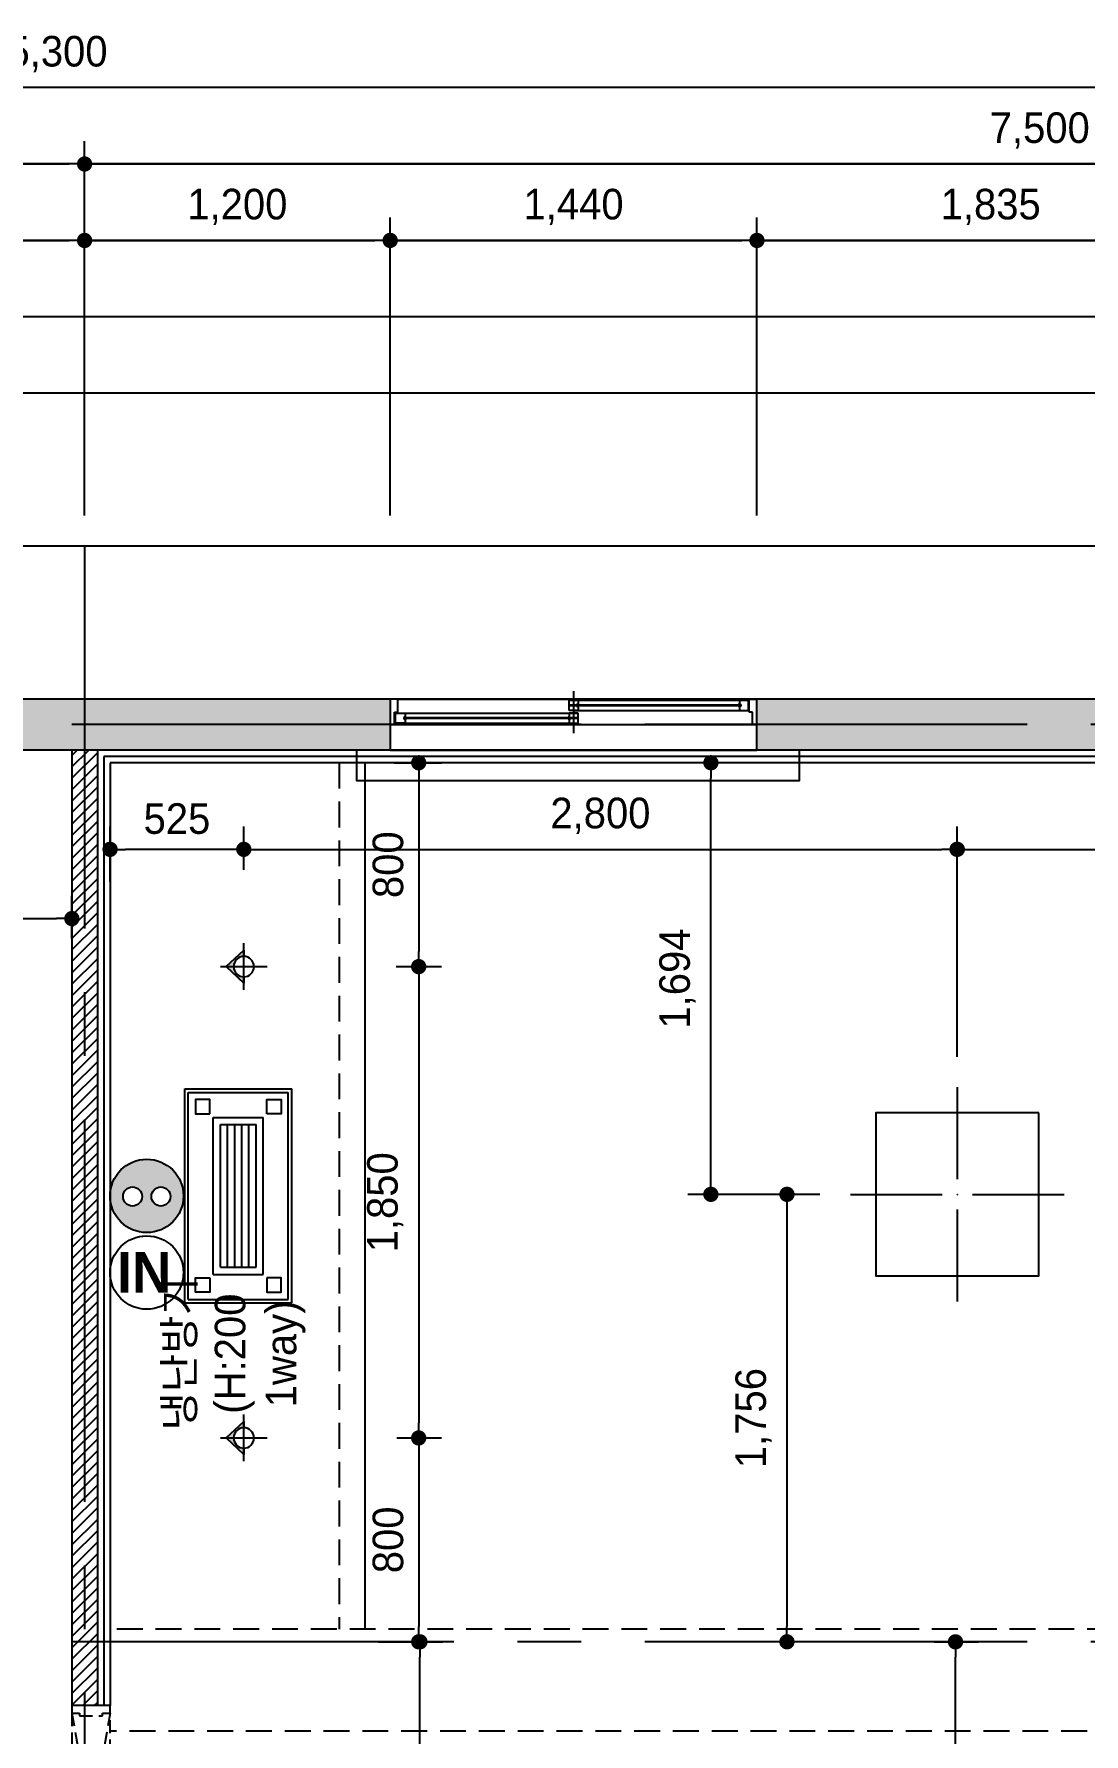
# Model space of a CAD drawing. Header units: millimetres. Extents: x -224448 to 1592092, y -164641 to 319001.
# Drawn here: x 28727 to 32849, y 159739 to 166411 of the extents above; entities that cross this region are included whole.
import ezdxf

# ---------------------------------------------------------------- set-up
doc = ezdxf.new("R2010")
doc.units = ezdxf.units.MM
for name, pattern in [('CENTER2', [1.125, 0.75, -0.125, 0.125, -0.125]), ('HIDDEN', [9.525, 6.35, -3.175]), ('HIDDENX2', [19.05, 12.7, -6.35])]:
    doc.linetypes.add(name, pattern=pattern)
doc.layers.get('Defpoints').update_dxf_attribs({"color": 35})
for name, color, linetype in [('ARREA', 1, 'Continuous'), ('DIM', 3, 'Continuous'), ('I-LIGHT', 1, 'Continuous'), ('I_CON', 2, 'Continuous'), ('I_FUR', 6, 'Continuous'), ('I_HAT', 8, 'Continuous'), ('I_TXT', 7, 'Continuous'), ('I_WALL', 3, 'Continuous'), ('I_WIN', 5, 'Continuous')]:
    doc.layers.add(name, color=color, linetype=linetype)
doc.styles.add('HY울릉도', font='')
doc.styles.add('IABU-글꼴스타일', font='')
doc.styles.add('맑은고딕', font='malgun.ttf')
doc.styles.get('HY울릉도').set_extended_font_data('HY울릉도L')
doc.styles.get('IABU-글꼴스타일').set_extended_font_data('HY울릉도L')
doc.linetypes.add('BATTING', pattern='A,0.00254,-2.54,[134,ltypeshp.shx,S=2.54,R=0,X=-2.54,Y=0],-5.08,[134,ltypeshp.shx,S=2.54,R=180,X=2.54,Y=0],-2.54', length=10.16254)
doc.dimstyles.new('IABC-100 (SUB)', dxfattribs={"dimscale": 60, "dimtxt": 2, "dimasz": 1, "dimexe": 1.5, "dimexo": 2, "dimgap": 1, "dimtad": 1, "dimdec": 0, "dimdsep": 46, "dimlunit": 6, "dimtxsty": 'IABU-글꼴스타일', "dimblk": '1234_Dot', "dimcen": 1, "dimclrd": 4, "dimclre": 4, "dimclrt": 7, "dimadec": 0, "dimazin": 0, "dimtfac": 1, "dimtdec": 0, "dimtix": 1, "dimtmove": 2, "dimatfit": 3, "dimldrblk": '1234_Dot', "dimfxl": 2, "dimtolj": 1, "dimtzin": 0, "dimarcsym": 0})
pattern_1 = [(45, (0, 33926.584), (-22.45064, 22.45064), [])]

# ---------------------------------------------------------------- blocks, each defined once
blk = doc.blocks.new('J851')
at = {"layer": 'I_FUR', "color": 8, "linetype": 'HIDDEN', "ltscale": 8}
for p, q in [((59305.1, 51306.4), (59305.1, 51456.4)), ((59305.1, 51456.4), (59335.1, 51456.4)), ((60175.1, 51456.4), (59335.1, 51456.4)), ((59335.1, 51456.4), (59335.1, 51426.4)), ((60175.1, 51306.4), (59335.1, 51456.4)), ((60175.1, 51456.4), (59335.1, 51306.4)), ((60205.1, 51456.4), (60175.1, 51456.4)), ((60175.1, 51456.4), (60175.1, 51426.4)), ((60205.1, 51306.4), (60205.1, 51456.4)), ((59335.1, 51426.4), (59345.1, 51426.4)), ((59345.1, 51426.4), (59345.1, 51336.4)), ((60175.1, 51426.4), (60165.1, 51426.4)), ((60165.1, 51426.4), (60165.1, 51336.4)), ((59345.1, 51336.4), (59335.1, 51336.4)), ((59335.1, 51336.4), (59335.1, 51306.4)), ((60165.1, 51336.4), (60175.1, 51336.4)), ((60175.1, 51336.4), (60175.1, 51306.4)), ((59335.1, 51306.4), (59305.1, 51306.4)), ((59305.1, 51306.4), (59305.1, 51306.4)), ((59335.1, 51306.4), (60175.1, 51306.4)), ((60175.1, 51306.4), (60205.1, 51306.4)), ((60205.1, 51306.4), (60205.1, 51306.4))]:
    blk.add_line(p, q, dxfattribs=at)
blk = doc.blocks.new('1234_Dot')
at = {"color": 0, "linetype": 'ByBlock', "lineweight": -2}
blk.add_line((-0.5, 0), (-1, 0), dxfattribs=at)
at = {"color": 0, "linetype": 'ByBlock', "const_width": 0.5}
blk.add_lwpolyline([(-0.25, 0, 1), (0.25, 0, 1)], format="xyb", close=True, dxfattribs=at)
blk = doc.blocks.new('*D362')
at = {"layer": 'Defpoints', "color": 0, "ltscale": 50, "transparency": 16777216}
for p in [(28925.5, 165900.5), (23925.5, 164400.5), (28925.5, 164400.5)]:
    blk.add_point(p, dxfattribs=at)
at = {"layer": 'DIM', "color": 4, "lineweight": -2, "ltscale": 50, "transparency": 16777216}
for p, q in [((23925.5, 164520.5), (23925.5, 165990.5)), ((28925.5, 164520.5), (28925.5, 165990.5)), ((23985.5, 165900.5), (28865.5, 165900.5))]:
    blk.add_line(p, q, dxfattribs=at)
at = {"layer": 'DIM', "color": 4, "lineweight": -2, "ltscale": 50, "transparency": 16777216, "xscale": 60, "yscale": 60, "zscale": 60, "rotation": 180}
blk.add_blockref('1234_Dot', (23925.5, 165900.5), dxfattribs=at)
at = {"layer": 'DIM', "color": 4, "lineweight": -2, "ltscale": 50, "transparency": 16777216, "xscale": 60, "yscale": 60, "zscale": 60}
blk.add_blockref('1234_Dot', (28925.5, 165900.5), dxfattribs=at)
at = {"layer": 'DIM', "color": 7, "ltscale": 50, "transparency": 16777216, "insert": (26425.5, 166031.9), "char_height": 120, "attachment_point": 5, "style": 'IABU-글꼴스타일'}
blk.add_mtext('\\A1;5,000', dxfattribs=at)
blk = doc.blocks.new('*D358')
at = {"layer": 'Defpoints', "color": 0, "ltscale": 50, "transparency": 16777216}
for p in [(21125.5, 166200.5), (21125.5, 164400.5), (36425.5, 164400.5)]:
    blk.add_point(p, dxfattribs=at)
at = {"layer": 'DIM', "color": 4, "lineweight": -2, "ltscale": 50, "transparency": 16777216}
for p, q in [((21125.5, 164520.5), (21125.5, 166290.5)), ((36425.5, 164520.5), (36425.5, 166290.5)), ((36365.5, 166200.5), (21185.5, 166200.5))]:
    blk.add_line(p, q, dxfattribs=at)
at = {"layer": 'DIM', "color": 4, "lineweight": -2, "ltscale": 50, "transparency": 16777216, "xscale": 60, "yscale": 60, "zscale": 60, "rotation": 180}
blk.add_blockref('1234_Dot', (21125.5, 166200.5), dxfattribs=at)
at = {"layer": 'DIM', "color": 4, "lineweight": -2, "ltscale": 50, "transparency": 16777216, "xscale": 60, "yscale": 60, "zscale": 60}
blk.add_blockref('1234_Dot', (36425.5, 166200.5), dxfattribs=at)
at = {"layer": 'DIM', "color": 7, "ltscale": 50, "transparency": 16777216, "insert": (28775.5, 166331.9), "char_height": 120, "attachment_point": 5, "style": 'IABU-글꼴스타일'}
blk.add_mtext('\\A1;15,300', dxfattribs=at)
blk = doc.blocks.new('*D364')
at = {"layer": 'Defpoints', "color": 0, "ltscale": 50, "transparency": 16777216}
for p in [(36425.5, 165900.5), (28925.5, 164400.5), (36425.5, 164400.5)]:
    blk.add_point(p, dxfattribs=at)
at = {"layer": 'DIM', "color": 4, "lineweight": -2, "ltscale": 50, "transparency": 16777216}
for p, q in [((28925.5, 164520.5), (28925.5, 165990.5)), ((36425.5, 164520.5), (36425.5, 165990.5)), ((28985.5, 165900.5), (36365.5, 165900.5))]:
    blk.add_line(p, q, dxfattribs=at)
at = {"layer": 'DIM', "color": 4, "lineweight": -2, "ltscale": 50, "transparency": 16777216, "xscale": 60, "yscale": 60, "zscale": 60, "rotation": 180}
blk.add_blockref('1234_Dot', (28925.5, 165900.5), dxfattribs=at)
at = {"layer": 'DIM', "color": 4, "lineweight": -2, "ltscale": 50, "transparency": 16777216, "xscale": 60, "yscale": 60, "zscale": 60}
blk.add_blockref('1234_Dot', (36425.5, 165900.5), dxfattribs=at)
at = {"layer": 'DIM', "color": 7, "ltscale": 50, "transparency": 16777216, "insert": (32675.5, 166031.9), "char_height": 120, "attachment_point": 5, "style": 'IABU-글꼴스타일'}
blk.add_mtext('\\A1;7,500', dxfattribs=at)
blk = doc.blocks.new('J20')
at = {"layer": 'I-LIGHT', "color": 144}
for p, q in [((33370, 27039.1), (33370, 26619.1)), ((33370, 27039.1), (34210, 27039.1)), ((33384, 27025.1), (33384, 26633.1)), ((33384, 27025.1), (34196, 27025.1)), ((34196, 27025.1), (34196, 26633.1)), ((34210, 27039.1), (34210, 26619.1)), ((33482, 26927.1), (33482, 26731.1)), ((33482, 26927.1), (34098, 26927.1)), ((33510, 26899.1), (33510, 26759.1)), ((33510, 26899.1), (34070, 26899.1)), ((33510, 26899.1), (34070, 26899.1)), ((34070, 26899.1), (34070, 26759.1)), ((34098, 26927.1), (34098, 26731.1)), ((33510, 26871.1), (34070, 26871.1)), ((33510, 26843.1), (34070, 26843.1)), ((33510, 26815.1), (34070, 26815.1)), ((33510, 26787.1), (34070, 26787.1)), ((33510, 26759.1), (34070, 26759.1)), ((33510, 26759.1), (34070, 26759.1)), ((33510, 26759.1), (34070, 26759.1)), ((33510, 26759.1), (34070, 26759.1)), ((33482, 26731.1), (34098, 26731.1)), ((33510, 26731.1), (34070, 26731.1)), ((33384, 26633.1), (34196, 26633.1)), ((33370, 26619.1), (34210, 26619.1))]:
    blk.add_line(p, q, dxfattribs=at)
for points in [[(33468, 26941.1), (33412, 26941.1), (33412, 26997.1), (33468, 26997.1)], [(34112, 26941.1), (34168, 26941.1), (34168, 26997.1), (34112, 26997.1)], [(33468, 26717.1), (33412, 26717.1), (33412, 26661.1), (33468, 26661.1)], [(34112, 26717.1), (34168, 26717.1), (34168, 26661.1), (34112, 26661.1)]]:
    blk.add_lwpolyline(points, close=True, dxfattribs=at)
blk = doc.blocks.new('SP01')
at = {"layer": 'I-LIGHT'}
blk.add_hatch(color=1, dxfattribs=at).paths.add_polyline_path([(2182615.6, -1632809.5), (2182550.9, -1632878.3), (2182575.6, -1632878.3, -1), (2182655.6, -1632878.3), (2182680.2, -1632878.3)])
at = {"layer": 'I-LIGHT', "color": 1}
for p, q in [((2182615.6, -1632809.5), (2182550.9, -1632878.3)), ((2182615.6, -1632786.8), (2182615.6, -1632969.8)), ((2182615.6, -1632809.5), (2182680.2, -1632878.3)), ((2182707.1, -1632878.3), (2182524.1, -1632878.3)), ((2182550.9, -1632878.3), (2182575.6, -1632878.3)), ((2182655.6, -1632878.3), (2182680.2, -1632878.3))]:
    blk.add_line(p, q, dxfattribs=at)
at = {"layer": 'I-LIGHT', "color": 4}
blk.add_circle((2182615.6, -1632878.3), 40, dxfattribs=at)
blk = doc.blocks.new('콘센트')
at = {"ltscale": 50}
h = blk.add_hatch(color=150, dxfattribs=at)
h.dxf.hatch_style = 1
edge = h.paths.add_edge_path()
edge.add_arc((-34286.2, -6087.5), 100, 0, 360)
edge = h.paths.add_edge_path(flags=16)
edge.add_arc((-34247.6, -6089), 26, 0, 360)
edge = h.paths.add_edge_path(flags=16)
edge.add_arc((-34324.9, -6089), 26, 0, 360)
at = {"color": 150, "ltscale": 50}
for centre, radius in [((-34286.2, -6087.5), 100), ((-34324.9, -6089), 26), ((-34247.6, -6089), 26)]:
    blk.add_circle(centre, radius, dxfattribs=at)
blk = doc.blocks.new('J5')
at = {"color": 150, "ltscale": 50}
blk.add_circle((302452, 41413.6), 72, dxfattribs=at)
at = {"color": 150, "ltscale": 50, "insert": (302500.4, 41414.1), "char_height": 80, "attachment_point": 6, "style": '맑은고딕'}
blk.add_mtext('{\\fPretendard Variable SemiBold|b0|i0|c129|p2;IN}', dxfattribs=at)
blk = doc.blocks.new('j51')
at = {"layer": 'I-LIGHT'}
for p, q in [((93551.1, 140906.4), (93551.1, 140546.4)), ((93131.1, 140486.4), (93491.1, 140486.4)), ((93551.1, 140486.4), (93550.1, 140486.4)), ((93551.1, 140487.4), (93551.1, 140485.4)), ((93551.1, 140486.4), (93552.1, 140486.4)), ((93611.1, 140486.4), (93971.1, 140486.4)), ((93551.1, 140426.4), (93551.1, 140066.4))]:
    blk.add_line(p, q, dxfattribs=at)
at = {"layer": 'I-LIGHT', "linetype": 'Continuous'}
blk.add_lwpolyline([(93871.1, 140806.4), (93231.1, 140806.4), (93231.1, 140166.4), (93871.1, 140166.4)], close=True, dxfattribs=at)
blk = doc.blocks.new('*D546')
at = {"layer": 'Defpoints', "color": 0, "ltscale": 50, "transparency": 16777216}
for p in [(28875.5, 162938.8), (27450.5, 162740.5), (28875.5, 162740.5)]:
    blk.add_point(p, dxfattribs=at)
at = {"layer": 'DIM', "color": 4, "lineweight": -2, "ltscale": 50, "transparency": 16777216}
for p, q in [((27450.5, 162860.5), (27450.5, 163028.8)), ((28875.5, 162860.5), (28875.5, 163028.8)), ((27510.5, 162938.8), (28815.5, 162938.8))]:
    blk.add_line(p, q, dxfattribs=at)
at = {"layer": 'DIM', "color": 4, "lineweight": -2, "ltscale": 50, "transparency": 16777216, "xscale": 60, "yscale": 60, "zscale": 60, "rotation": 180}
blk.add_blockref('1234_Dot', (27450.5, 162938.8), dxfattribs=at)
at = {"layer": 'DIM', "color": 4, "lineweight": -2, "ltscale": 50, "transparency": 16777216, "xscale": 60, "yscale": 60, "zscale": 60}
blk.add_blockref('1234_Dot', (28875.5, 162938.8), dxfattribs=at)
at = {"layer": 'DIM', "color": 7, "ltscale": 50, "transparency": 16777216, "insert": (28163, 163070.2), "char_height": 120, "attachment_point": 5, "style": 'IABU-글꼴스타일'}
blk.add_mtext('\\A1;1,425', dxfattribs=at)
blk = doc.blocks.new('*D552')
at = {"layer": 'Defpoints', "color": 0, "ltscale": 50, "transparency": 16777216}
for p in [(30028.4, 162750.4), (30030.7, 160900.6), (30237.1, 160900.6)]:
    blk.add_point(p, dxfattribs=at)
at = {"layer": 'DIM', "color": 4, "lineweight": -2, "ltscale": 50, "transparency": 16777216}
for p, q in [((30148.4, 162750.4), (30327.1, 162750.4)), ((30237.1, 162690.4), (30237.1, 160960.6)), ((30150.7, 160900.6), (30327.1, 160900.6))]:
    blk.add_line(p, q, dxfattribs=at)
at = {"layer": 'DIM', "color": 4, "lineweight": -2, "ltscale": 50, "transparency": 16777216, "xscale": 60, "yscale": 60, "zscale": 60}
for p, rotation in [((30237.1, 162750.4), 90), ((30237.1, 160900.6), 270)]:
    blk.add_blockref('1234_Dot', p, dxfattribs=dict(at, rotation=rotation))
at = {"layer": 'DIM', "color": 7, "ltscale": 50, "transparency": 16777216, "insert": (30105.7, 161825.5), "char_height": 120, "attachment_point": 5, "rotation": 90, "style": 'IABU-글꼴스타일'}
blk.add_mtext('\\A1;1,850', dxfattribs=at)
blk = doc.blocks.new('*D553')
at = {"layer": 'Defpoints', "color": 0, "ltscale": 50, "transparency": 16777216}
for p in [(29025.5, 163210.7), (29550.5, 163010.5), (29025.5, 162962.8)]:
    blk.add_point(p, dxfattribs=at)
at = {"layer": 'DIM', "color": 4, "lineweight": -2, "ltscale": 50, "transparency": 16777216}
for p, q in [((29025.5, 163082.8), (29025.5, 163300.7)), ((29550.5, 163130.5), (29550.5, 163300.7)), ((29490.5, 163210.7), (29085.5, 163210.7))]:
    blk.add_line(p, q, dxfattribs=at)
at = {"layer": 'DIM', "color": 4, "lineweight": -2, "ltscale": 50, "transparency": 16777216, "xscale": 60, "yscale": 60, "zscale": 60, "rotation": 180}
blk.add_blockref('1234_Dot', (29025.5, 163210.7), dxfattribs=at)
at = {"layer": 'DIM', "color": 4, "lineweight": -2, "ltscale": 50, "transparency": 16777216, "xscale": 60, "yscale": 60, "zscale": 60}
blk.add_blockref('1234_Dot', (29550.5, 163210.7), dxfattribs=at)
at = {"layer": 'DIM', "color": 7, "ltscale": 50, "transparency": 16777216, "insert": (29288, 163330.7), "char_height": 120, "attachment_point": 5, "style": 'IABU-글꼴스타일'}
blk.add_mtext('\\A1;525', dxfattribs=at)
blk = doc.blocks.new('*D554')
at = {"layer": 'Defpoints', "color": 0, "ltscale": 50, "transparency": 16777216}
for p in [(32350.7, 163210.7), (29550.5, 163010.5), (32350.7, 162276.7)]:
    blk.add_point(p, dxfattribs=at)
at = {"layer": 'DIM', "color": 4, "lineweight": -2, "ltscale": 50, "transparency": 16777216}
for p, q in [((29550.5, 163130.5), (29550.5, 163300.7)), ((32350.7, 162396.7), (32350.7, 163300.7)), ((29610.5, 163210.7), (32290.7, 163210.7))]:
    blk.add_line(p, q, dxfattribs=at)
at = {"layer": 'DIM', "color": 4, "lineweight": -2, "ltscale": 50, "transparency": 16777216, "xscale": 60, "yscale": 60, "zscale": 60, "rotation": 180}
blk.add_blockref('1234_Dot', (29550.5, 163210.7), dxfattribs=at)
at = {"layer": 'DIM', "color": 4, "lineweight": -2, "ltscale": 50, "transparency": 16777216, "xscale": 60, "yscale": 60, "zscale": 60}
blk.add_blockref('1234_Dot', (32350.7, 163210.7), dxfattribs=at)
at = {"layer": 'DIM', "color": 7, "ltscale": 50, "transparency": 16777216, "insert": (30950.6, 163342.2), "char_height": 120, "attachment_point": 5, "style": 'IABU-글꼴스타일'}
blk.add_mtext('\\A1;2,800', dxfattribs=at)
blk = doc.blocks.new('*D555')
at = {"layer": 'Defpoints', "color": 0, "ltscale": 50, "transparency": 16777216}
for p in [(34751.7, 163210.7), (34751.7, 162592.9), (32351.7, 162283)]:
    blk.add_point(p, dxfattribs=at)
at = {"layer": 'DIM', "color": 4, "lineweight": -2, "ltscale": 50, "transparency": 16777216}
for p, q in [((32351.7, 162403), (32351.7, 163300.7)), ((34751.7, 162712.9), (34751.7, 163300.7)), ((32411.7, 163210.7), (34691.7, 163210.7))]:
    blk.add_line(p, q, dxfattribs=at)
at = {"layer": 'DIM', "color": 4, "lineweight": -2, "ltscale": 50, "transparency": 16777216, "xscale": 60, "yscale": 60, "zscale": 60, "rotation": 180}
blk.add_blockref('1234_Dot', (32351.7, 163210.7), dxfattribs=at)
at = {"layer": 'DIM', "color": 4, "lineweight": -2, "ltscale": 50, "transparency": 16777216, "xscale": 60, "yscale": 60, "zscale": 60}
blk.add_blockref('1234_Dot', (34751.7, 163210.7), dxfattribs=at)
at = {"layer": 'DIM', "color": 7, "ltscale": 50, "transparency": 16777216, "insert": (33551.7, 163342.2), "char_height": 120, "attachment_point": 5, "style": 'IABU-글꼴스타일'}
blk.add_mtext('\\A1;2,400', dxfattribs=at)
blk = doc.blocks.new('*D557')
at = {"layer": 'Defpoints', "color": 0, "ltscale": 50, "transparency": 16777216}
for p in [(31384.3, 163550.5), (31931.7, 163550.5), (31931.7, 161856.7)]:
    blk.add_point(p, dxfattribs=at)
at = {"layer": 'DIM', "color": 4, "lineweight": -2, "ltscale": 50, "transparency": 16777216}
for p, q in [((31811.7, 163550.5), (31294.3, 163550.5)), ((31384.3, 161916.7), (31384.3, 163490.5)), ((31811.7, 161856.7), (31294.3, 161856.7))]:
    blk.add_line(p, q, dxfattribs=at)
at = {"layer": 'DIM', "color": 4, "lineweight": -2, "ltscale": 50, "transparency": 16777216, "xscale": 60, "yscale": 60, "zscale": 60}
for p, rotation in [((31384.3, 163550.5), 90), ((31384.3, 161856.7), 270)]:
    blk.add_blockref('1234_Dot', p, dxfattribs=dict(at, rotation=rotation))
at = {"layer": 'DIM', "color": 7, "ltscale": 50, "transparency": 16777216, "insert": (31252.8, 162703.6), "char_height": 120, "attachment_point": 5, "rotation": 90, "style": 'IABU-글꼴스타일'}
blk.add_mtext('\\A1;1,694', dxfattribs=at)
blk = doc.blocks.new('*D558')
at = {"layer": 'Defpoints', "color": 0, "ltscale": 50, "transparency": 16777216}
for p in [(31931.7, 161856.7), (31683, 160100.5), (32230.5, 160100.5)]:
    blk.add_point(p, dxfattribs=at)
at = {"layer": 'DIM', "color": 4, "lineweight": -2, "ltscale": 50, "transparency": 16777216}
for p, q in [((31811.7, 161856.7), (31593, 161856.7)), ((31683, 161796.7), (31683, 160160.5)), ((32110.5, 160100.5), (31593, 160100.5))]:
    blk.add_line(p, q, dxfattribs=at)
at = {"layer": 'DIM', "color": 4, "lineweight": -2, "ltscale": 50, "transparency": 16777216, "xscale": 60, "yscale": 60, "zscale": 60}
for p, rotation in [((31683, 161856.7), 90), ((31683, 160100.5), 270)]:
    blk.add_blockref('1234_Dot', p, dxfattribs=dict(at, rotation=rotation))
at = {"layer": 'DIM', "color": 7, "ltscale": 50, "transparency": 16777216, "insert": (31551.6, 160978.6), "char_height": 120, "attachment_point": 5, "rotation": 90, "style": 'IABU-글꼴스타일'}
blk.add_mtext('\\A1;1,756', dxfattribs=at)
blk = doc.blocks.new('*D568')
at = {"layer": 'Defpoints', "color": 0, "ltscale": 50, "transparency": 16777216}
for p in [(32140.5, 160100.5), (32344.7, 160100.5), (32140.5, 158300.5)]:
    blk.add_point(p, dxfattribs=at)
at = {"layer": 'DIM', "color": 4, "lineweight": -2, "ltscale": 50, "transparency": 16777216}
for p, q in [((32260.5, 160100.5), (32434.7, 160100.5)), ((32344.7, 158360.5), (32344.7, 160040.5)), ((32260.5, 158300.5), (32434.7, 158300.5))]:
    blk.add_line(p, q, dxfattribs=at)
at = {"layer": 'DIM', "color": 4, "lineweight": -2, "ltscale": 50, "transparency": 16777216, "xscale": 60, "yscale": 60, "zscale": 60}
for p, rotation in [((32344.7, 160100.5), 90), ((32344.7, 158300.5), 270)]:
    blk.add_blockref('1234_Dot', p, dxfattribs=dict(at, rotation=rotation))
at = {"layer": 'DIM', "color": 7, "ltscale": 50, "transparency": 16777216, "insert": (32213.2, 159200.5), "char_height": 120, "attachment_point": 5, "rotation": 90, "style": 'IABU-글꼴스타일'}
blk.add_mtext('\\A1;1,800', dxfattribs=at)
blk = doc.blocks.new('*D574')
at = {"layer": 'Defpoints', "color": 0, "ltscale": 50, "transparency": 16777216}
for p in [(29959.2, 160100.5), (30242, 160100.5), (30242, 153975.5)]:
    blk.add_point(p, dxfattribs=at)
at = {"layer": 'DIM', "color": 4, "lineweight": -2, "ltscale": 50, "transparency": 16777216}
for p, q in [((30079.2, 160100.5), (30332, 160100.5)), ((30242, 154035.5), (30242, 160040.5)), ((30362, 153975.5), (30332, 153975.5))]:
    blk.add_line(p, q, dxfattribs=at)
at = {"layer": 'DIM', "color": 4, "lineweight": -2, "ltscale": 50, "transparency": 16777216, "xscale": 60, "yscale": 60, "zscale": 60}
for p, rotation in [((30242, 160100.5), 90), ((30242, 153975.5), 270)]:
    blk.add_blockref('1234_Dot', p, dxfattribs=dict(at, rotation=rotation))
at = {"layer": 'DIM', "color": 7, "ltscale": 50, "transparency": 16777216, "insert": (30110.6, 157038), "char_height": 120, "attachment_point": 5, "rotation": 90, "style": 'IABU-글꼴스타일'}
blk.add_mtext('\\A1;6,125', dxfattribs=at)
blk = doc.blocks.new('*D778')
at = {"layer": 'Defpoints', "color": 0, "ltscale": 50, "transparency": 16777216}
for p in [(30020.4, 163550.5), (30028.4, 162750.4), (30237.1, 162750.4)]:
    blk.add_point(p, dxfattribs=at)
at = {"layer": 'DIM', "color": 4, "lineweight": -2, "ltscale": 50, "transparency": 16777216}
for p, q in [((30140.4, 163550.5), (30327.1, 163550.5)), ((30237.1, 163490.5), (30237.1, 162810.4)), ((30148.4, 162750.4), (30327.1, 162750.4))]:
    blk.add_line(p, q, dxfattribs=at)
at = {"layer": 'DIM', "color": 4, "lineweight": -2, "ltscale": 50, "transparency": 16777216, "xscale": 60, "yscale": 60, "zscale": 60}
for p, rotation in [((30237.1, 163550.5), 90), ((30237.1, 162750.4), 270)]:
    blk.add_blockref('1234_Dot', p, dxfattribs=dict(at, rotation=rotation))
at = {"layer": 'DIM', "color": 7, "ltscale": 50, "transparency": 16777216, "insert": (30117.1, 163150.4), "char_height": 120, "attachment_point": 5, "rotation": 90, "style": 'IABU-글꼴스타일'}
blk.add_mtext('\\A1;800', dxfattribs=at)
blk = doc.blocks.new('*D779')
at = {"layer": 'Defpoints', "color": 0, "ltscale": 50, "transparency": 16777216}
for p in [(30030.7, 160900.6), (30020.4, 160100.5), (30237.1, 160100.5)]:
    blk.add_point(p, dxfattribs=at)
at = {"layer": 'DIM', "color": 4, "lineweight": -2, "ltscale": 50, "transparency": 16777216}
for p, q in [((30150.7, 160900.6), (30327.1, 160900.6)), ((30237.1, 160840.6), (30237.1, 160160.5)), ((30140.4, 160100.5), (30327.1, 160100.5))]:
    blk.add_line(p, q, dxfattribs=at)
at = {"layer": 'DIM', "color": 4, "lineweight": -2, "ltscale": 50, "transparency": 16777216, "xscale": 60, "yscale": 60, "zscale": 60}
for p, rotation in [((30237.1, 160900.6), 90), ((30237.1, 160100.5), 270)]:
    blk.add_blockref('1234_Dot', p, dxfattribs=dict(at, rotation=rotation))
at = {"layer": 'DIM', "color": 7, "ltscale": 50, "transparency": 16777216, "insert": (30117.1, 160500.6), "char_height": 120, "attachment_point": 5, "rotation": 90, "style": 'IABU-글꼴스타일'}
blk.add_mtext('\\A1;800', dxfattribs=at)
blk = doc.blocks.new('1440-1160')
at = {"layer": 'I_WIN', "linetype": 'Continuous'}
for p, q in [((-2754.8, 129904.7), (-2754.8, 129739.6)), ((-3444.8, 129873.9), (-3474.8, 129873.9)), ((-3474.8, 129873.9), (-3474.8, 129782.9)), ((-3444.8, 129873.9), (-2034.8, 129873.9)), ((-3444.8, 129825), (-3444.8, 129873.9)), ((-2772.3, 129869), (-2068, 129869)), ((-2772.3, 129829), (-2772.3, 129869)), ((-2772.3, 129869), (-2737.3, 129869)), ((-2772.3, 129851.4), (-2097.5, 129851.4)), ((-2097.5, 129847.4), (-2772.3, 129847.4)), ((-2737.3, 129854.4), (-2742.9, 129852.6)), ((-2742.9, 129852.6), (-2742.9, 129846.2)), ((-2742.9, 129847.4), (-2742.9, 129851.4)), ((-2742.9, 129846.2), (-2737.3, 129844.4)), ((-2737.3, 129869), (-2737.3, 129854.4)), ((-2737.3, 129855.2), (-2734.6, 129853.8)), ((-2737.3, 129843.6), (-2734.6, 129845)), ((-2737.3, 129844.4), (-2737.3, 129829)), ((-2734.6, 129853.8), (-2734, 129852.8)), ((-2734.6, 129845), (-2734, 129846)), ((-2734, 129852.8), (-2733.5, 129851.4)), ((-2734, 129846), (-2733.5, 129847.4)), ((-2106.3, 129852.8), (-2106.8, 129851.4)), ((-2106.3, 129845.9), (-2106.8, 129847.4)), ((-2105.8, 129853.8), (-2106.3, 129852.8)), ((-2105.8, 129845), (-2106.3, 129845.9)), ((-2103, 129855.2), (-2105.8, 129853.8)), ((-2103, 129843.6), (-2105.8, 129845)), ((-2068, 129869), (-2103, 129869)), ((-2103, 129869), (-2103, 129854.4)), ((-2103, 129854.4), (-2097.5, 129852.6)), ((-2097.5, 129846.1), (-2103, 129844.4)), ((-2103, 129844.4), (-2103, 129829)), ((-2097.5, 129852.6), (-2097.5, 129846.1)), ((-2097.5, 129851.4), (-2097.5, 129847.4)), ((-2068, 129829), (-2068, 129869)), ((-2064.8, 129823), (-2064.8, 129873.9)), ((-2064.8, 129873.9), (-2034.8, 129873.9)), ((-2034.8, 129774), (-2034.8, 129873.9)), ((-3474.8, 129782.9), (-3474.8, 129773.9)), ((-3474.8, 129773.9), (-2034.8, 129774)), ((-3474.8, 129773.9), (-3457.4, 129773.9)), ((-3457.4, 129773.9), (-3457.4, 129822.9)), ((-3457.4, 129822.9), (-3444.8, 129822.9)), ((-3454.1, 129818.7), (-2737.3, 129818.7)), ((-3454.1, 129778.7), (-3454.1, 129818.7)), ((-3454.1, 129818.7), (-3416.1, 129818.7)), ((-3454.1, 129778.7), (-2737.3, 129778.7)), ((-3416.1, 129778.7), (-3454.1, 129778.7)), ((-3444.8, 129822.9), (-3444.8, 129825)), ((-3416.1, 129804), (-3421.6, 129802.2)), ((-3421.6, 129802.2), (-3421.6, 129795.8)), ((-3421.6, 129795.8), (-3416.1, 129794)), ((-3419.6, 129801), (-3419.6, 129797)), ((-3416.1, 129818.7), (-3416.1, 129804)), ((-3416.1, 129804.8), (-3413.4, 129803.4)), ((-3416.1, 129801), (-2736.8, 129801)), ((-2736.8, 129797), (-3416.1, 129797)), ((-3416.1, 129793.2), (-3413.4, 129794.6)), ((-3416.1, 129794), (-3416.1, 129778.7)), ((-3413.4, 129803.4), (-3412.8, 129802.4)), ((-3413.4, 129794.6), (-3412.8, 129795.6)), ((-3412.8, 129802.4), (-3412.3, 129801)), ((-3412.8, 129795.6), (-3412.3, 129797)), ((-2775.6, 129802.4), (-2776.2, 129801)), ((-2775.6, 129795.6), (-2776.2, 129797)), ((-2775.1, 129803.4), (-2775.6, 129802.4)), ((-2775.1, 129794.6), (-2775.6, 129795.6)), ((-2772.3, 129804.8), (-2775.1, 129803.4)), ((-2772.3, 129793.2), (-2775.1, 129794.6)), ((-2737.3, 129829), (-2772.3, 129829)), ((-2737.3, 129818.7), (-2772.3, 129818.7)), ((-2772.3, 129818.7), (-2772.3, 129804)), ((-2772.3, 129804), (-2766.8, 129802.2)), ((-2766.8, 129795.8), (-2772.3, 129794)), ((-2772.3, 129794), (-2772.3, 129778.7)), ((-2772.3, 129778.7), (-2737.3, 129778.7)), ((-2766.8, 129802.2), (-2766.8, 129795.8)), ((-2766.8, 129801), (-2766.8, 129797)), ((-2754.8, 129829), (-2068, 129829)), ((-2737.3, 129778.7), (-2737.3, 129818.7)), ((-2103, 129829), (-2068, 129829)), ((-2052.2, 129823), (-2064.8, 129823)), ((-2052.2, 129774), (-2052.2, 129823)), ((-2034.8, 129774), (-2052.2, 129774))]:
    blk.add_line(p, q, dxfattribs=at)
at = {"layer": 'I_WIN'}
blk.add_lwpolyline([(-3474.8, 129673.9), (-2034.8, 129673.9), (-2034.8, 129873.9), (-3474.8, 129873.9)], close=True, dxfattribs=at)
blk = doc.blocks.new('*D786')
at = {"layer": 'Defpoints', "color": 0, "ltscale": 50, "transparency": 16777216}
for p in [(28925.5, 165600.2), (27605.5, 164400.5), (28925.5, 164400.5)]:
    blk.add_point(p, dxfattribs=at)
at = {"layer": 'DIM', "color": 4, "lineweight": -2, "ltscale": 50, "transparency": 16777216}
for p, q in [((27605.5, 164520.5), (27605.5, 165690.2)), ((28925.5, 164520.5), (28925.5, 165690.2)), ((27665.5, 165600.2), (28865.5, 165600.2))]:
    blk.add_line(p, q, dxfattribs=at)
at = {"layer": 'DIM', "color": 4, "lineweight": -2, "ltscale": 50, "transparency": 16777216, "xscale": 60, "yscale": 60, "zscale": 60, "rotation": 180}
blk.add_blockref('1234_Dot', (27605.5, 165600.2), dxfattribs=at)
at = {"layer": 'DIM', "color": 4, "lineweight": -2, "ltscale": 50, "transparency": 16777216, "xscale": 60, "yscale": 60, "zscale": 60}
blk.add_blockref('1234_Dot', (28925.5, 165600.2), dxfattribs=at)
at = {"layer": 'DIM', "color": 7, "ltscale": 50, "transparency": 16777216, "insert": (28265.5, 165731.6), "char_height": 120, "attachment_point": 5, "style": 'IABU-글꼴스타일'}
blk.add_mtext('\\A1;1,320', dxfattribs=at)
blk = doc.blocks.new('*D787')
at = {"layer": 'Defpoints', "color": 0, "ltscale": 50, "transparency": 16777216}
for p in [(30125.2, 165600.5), (28925.5, 164400.5), (30125.2, 164400.5)]:
    blk.add_point(p, dxfattribs=at)
at = {"layer": 'DIM', "color": 4, "lineweight": -2, "ltscale": 50, "transparency": 16777216}
for p, q in [((28925.5, 164520.5), (28925.5, 165690.5)), ((30125.2, 164520.5), (30125.2, 165690.5)), ((28985.5, 165600.5), (30065.2, 165600.5))]:
    blk.add_line(p, q, dxfattribs=at)
at = {"layer": 'DIM', "color": 4, "lineweight": -2, "ltscale": 50, "transparency": 16777216, "xscale": 60, "yscale": 60, "zscale": 60, "rotation": 180}
blk.add_blockref('1234_Dot', (28925.5, 165600.5), dxfattribs=at)
at = {"layer": 'DIM', "color": 4, "lineweight": -2, "ltscale": 50, "transparency": 16777216, "xscale": 60, "yscale": 60, "zscale": 60}
blk.add_blockref('1234_Dot', (30125.2, 165600.5), dxfattribs=at)
at = {"layer": 'DIM', "color": 7, "ltscale": 50, "transparency": 16777216, "insert": (29525.3, 165731.9), "char_height": 120, "attachment_point": 5, "style": 'IABU-글꼴스타일'}
blk.add_mtext('\\A1;1,200', dxfattribs=at)
blk = doc.blocks.new('*D788')
at = {"layer": 'Defpoints', "color": 0, "ltscale": 50, "transparency": 16777216}
for p in [(33400.5, 165600.5), (31565.2, 164400.5), (33400.5, 164400.5)]:
    blk.add_point(p, dxfattribs=at)
at = {"layer": 'DIM', "color": 4, "lineweight": -2, "ltscale": 50, "transparency": 16777216}
for p, q in [((31565.2, 164520.5), (31565.2, 165690.5)), ((33400.5, 164520.5), (33400.5, 165690.5)), ((31625.2, 165600.5), (33340.5, 165600.5))]:
    blk.add_line(p, q, dxfattribs=at)
at = {"layer": 'DIM', "color": 4, "lineweight": -2, "ltscale": 50, "transparency": 16777216, "xscale": 60, "yscale": 60, "zscale": 60, "rotation": 180}
blk.add_blockref('1234_Dot', (31565.2, 165600.5), dxfattribs=at)
at = {"layer": 'DIM', "color": 4, "lineweight": -2, "ltscale": 50, "transparency": 16777216, "xscale": 60, "yscale": 60, "zscale": 60}
blk.add_blockref('1234_Dot', (33400.5, 165600.5), dxfattribs=at)
at = {"layer": 'DIM', "color": 7, "ltscale": 50, "transparency": 16777216, "insert": (32482.8, 165731.9), "char_height": 120, "attachment_point": 5, "style": 'IABU-글꼴스타일'}
blk.add_mtext('\\A1;1,835', dxfattribs=at)
blk = doc.blocks.new('*D789')
at = {"layer": 'Defpoints', "color": 0, "ltscale": 50, "transparency": 16777216}
for p in [(31565.2, 165600.5), (30125.2, 164400.5), (31565.2, 164400.5)]:
    blk.add_point(p, dxfattribs=at)
at = {"layer": 'DIM', "color": 4, "lineweight": -2, "ltscale": 50, "transparency": 16777216}
for p, q in [((30125.2, 164520.5), (30125.2, 165690.5)), ((31565.2, 164520.5), (31565.2, 165690.5)), ((30185.2, 165600.5), (31505.2, 165600.5))]:
    blk.add_line(p, q, dxfattribs=at)
at = {"layer": 'DIM', "color": 4, "lineweight": -2, "ltscale": 50, "transparency": 16777216, "xscale": 60, "yscale": 60, "zscale": 60, "rotation": 180}
blk.add_blockref('1234_Dot', (30125.2, 165600.5), dxfattribs=at)
at = {"layer": 'DIM', "color": 4, "lineweight": -2, "ltscale": 50, "transparency": 16777216, "xscale": 60, "yscale": 60, "zscale": 60}
blk.add_blockref('1234_Dot', (31565.2, 165600.5), dxfattribs=at)
at = {"layer": 'DIM', "color": 7, "ltscale": 50, "transparency": 16777216, "insert": (30845.2, 165731.9), "char_height": 120, "attachment_point": 5, "style": 'IABU-글꼴스타일'}
blk.add_mtext('\\A1;1,440', dxfattribs=at)

msp = doc.modelspace()

# ---------------------------------------------------------------- hatches: boundary and pattern name
h = msp.add_hatch()
h.set_pattern_fill('ANGLE', color=256)
h.set_pattern_definition([(0, (0, 33926.5836), (0, 6.985), [5.08, -1.905]), (90, (0, 33926.5836), (-6.985, 4e-16), [5.08, -1.905])])
edge = h.paths.add_edge_path()
edge.add_arc((29169.465, 154865.964), 144, 0, 360)
h.paths.add_polyline_path([(29058.695, 154746.888), (29306.314, 154746.888), (29306.314, 154986.888), (29058.695, 154986.888)], flags=25)
h.paths.add_polyline_path([(29850.242, 160877.89), (29850.242, 161592.377), (29164.075, 161592.377), (29164.075, 160877.89)], flags=9)
h.paths.add_polyline_path([(29877.821, 159063.824), (30959.02, 159063.824), (30959.02, 159527.134), (29877.821, 159527.134)], flags=9)
h.paths.add_polyline_path([(34218.736, 154763.718), (34511.236, 154763.718), (34511.236, 154966.218), (34218.736, 154966.218)], flags=9)
h.paths.add_polyline_path([(35679.651, 154791.993), (35978.58, 154791.993), (35978.58, 154994.493), (35679.651, 154994.493)], flags=9)
h.paths.add_polyline_path([(35724.836, 160982.787), (35724.836, 160925.287), (35747.336, 160925.287), (35747.336, 160982.787)], flags=9)
at = {"layer": 'I_HAT', "true_color": 0x000000}
h = msp.add_hatch(color=18, dxfattribs=at)
h.dxf.hatch_style = 1
h.paths.add_polyline_path([(22411.299, 163800.492), (21731.18, 163800.492), (21725.465, 163700.492), (22411.299, 163700.492), (22411.299, 163709.492)])
h.paths.add_polyline_path([(21731.18, 163800.492), (21631.016, 163800.492), (21625.302, 163700.492), (21725.465, 163700.492)])
h.paths.add_polyline_path([(21225.628, 153200.492), (21219.914, 153200.492), (21125.465, 153200.492), (21119.751, 153100.492), (21219.914, 153100.492)])
h.paths.add_polyline_path([(21125.465, 153200.492), (21025.302, 153200.492), (21019.588, 153100.492), (21119.751, 153100.492)])
h.paths.add_polyline_path([(21619.914, 160100.492), (21519.751, 160100.492), (21125.465, 153200.492), (21225.628, 153200.492)])
h.paths.add_polyline_path([(21519.751, 160100.492), (21419.588, 160100.492), (21025.302, 153200.492), (21125.465, 153200.492)])
h.paths.add_polyline_path([(21819.914, 163600.492), (22411.299, 163600.492), (22411.299, 163700.492), (21725.465, 163700.492), (21519.751, 160100.492), (21619.914, 160100.492)])
h.paths.add_polyline_path([(21725.465, 163700.492), (21625.302, 163700.492), (21419.588, 160100.492), (21519.751, 160100.492)])
h.paths.add_polyline_path([(25245.465, 163700.492), (23925.465, 163700.492), (23925.465, 163600.492), (25245.465, 163600.492)])
h.paths.add_polyline_path([(25245.465, 163800.492), (23925.465, 163800.492), (23925.465, 163700.492), (25245.465, 163700.492), (25245.465, 163702.823), (25245.465, 163711.823)])
h.paths.add_polyline_path([(23925.465, 163800.492), (23169.632, 163800.492), (23169.632, 163700.492), (23925.465, 163700.492)])
h.paths.add_polyline_path([(23925.465, 163700.492), (23169.632, 163700.492), (23169.632, 163600.492), (23925.465, 163600.492)])
h.paths.add_polyline_path([(28925.465, 163800.492), (27605.465, 163800.492), (27605.465, 163700.492), (28925.465, 163700.492)])
h.paths.add_polyline_path([(28925.465, 163700.492), (27605.465, 163700.492), (27605.465, 163600.492), (28925.465, 163600.492)])
h.paths.add_polyline_path([(30125.193, 163700.492), (28925.465, 163700.492), (28925.465, 163600.492), (30125.193, 163600.492)])
h.paths.add_polyline_path([(30125.193, 163800.492), (28925.465, 163800.492), (28925.465, 163700.492), (30125.193, 163700.492), (30125.193, 163709.492)])
h.paths.add_polyline_path([(33999.096, 163800.492), (33400.465, 163800.492), (31565.193, 163800.492), (31565.193, 163700.492), (33999.096, 163700.492), (33999.096, 163709.492)])
h.paths.add_polyline_path([(33999.096, 163700.492), (31565.193, 163700.492), (31565.193, 163600.492), (33400.465, 163600.492), (33999.096, 163600.492)])
h.paths.add_polyline_path([(36425.465, 163800.492), (35501.58, 163800.492), (35501.58, 163700.492), (36425.465, 163700.492)])
h.paths.add_polyline_path([(36525.465, 163800.492), (36425.465, 163800.492), (36425.465, 163700.492), (36525.465, 163700.492)])
h.paths.add_polyline_path([(36425.465, 153700.492), (36000.465, 153700.492), (36000.465, 153600.492), (36425.465, 153600.492)])
h.paths.add_polyline_path([(33825.465, 153700.492), (33525.465, 153700.492), (33525.465, 153600.492), (33825.465, 153600.492)])
h.paths.add_polyline_path([(33825.465, 153800.492), (33525.465, 153800.492), (33525.465, 153700.492), (33825.465, 153700.492)])
h.paths.add_polyline_path([(34200.465, 153800.492), (33825.465, 153800.492), (33825.465, 153700.492), (34200.465, 153700.492)])
h.paths.add_polyline_path([(34200.465, 153700.492), (33825.465, 153700.492), (33825.465, 153600.492), (34200.465, 153600.492)])
h.paths.add_polyline_path([(36525.465, 153700.492), (36425.465, 153700.492), (36425.465, 153600.492), (36525.465, 153600.492)])
h.paths.add_polyline_path([(36525.465, 163700.492), (36425.465, 163700.492), (36425.465, 160100.492), (36525.465, 160100.492)])
h.paths.add_polyline_path([(36425.465, 163700.492), (35501.58, 163700.492), (35501.58, 163600.492), (36325.465, 163600.492), (36325.465, 160100.492), (36425.465, 160100.492)])
h.paths.add_polyline_path([(36525.465, 160100.492), (36425.465, 160100.492), (36425.465, 158500.492), (36525.465, 158500.492)])
h.paths.add_polyline_path([(36425.465, 160100.492), (36325.465, 160100.492), (36325.465, 158500.492), (36425.465, 158500.492)])
h.paths.add_polyline_path([(36425.465, 158500.492), (36325.465, 158500.492), (36325.465, 153800.492), (36000.465, 153800.492), (36000.465, 153700.492), (36425.465, 153700.492)])
h.paths.add_polyline_path([(36525.465, 158500.492), (36425.465, 158500.492), (36425.465, 153700.492), (36525.465, 153700.492)])
h.paths.add_polyline_path([(30536.739, 161445.748), (30536.739, 162280.235), (30073.429, 162280.235), (30073.429, 161445.748)], flags=9)
h.paths.add_polyline_path([(30983.222, 159330.347), (31817.709, 159330.347), (31817.709, 159793.657), (30983.222, 159793.657)], flags=9)
h.paths.add_polyline_path([(35724.836, 160982.787), (35724.836, 160925.287), (35747.336, 160925.287), (35747.336, 160982.787)], flags=25)
at = {"layer": 'I_HAT'}
h = msp.add_hatch(dxfattribs=at)
h.set_pattern_fill('ANSI31', color=256, scale=10)
h.paths.add_polyline_path([(28975.465, 163600.492), (28925.465, 163600.492), (28925.465, 160100.492), (28975.465, 160100.492)])
h.paths.add_polyline_path([(28925.465, 163600.492), (28875.465, 163600.492), (28875.465, 160100.492), (28925.465, 160100.492)])
h.paths.add_polyline_path([(28975.465, 160100.492), (28925.465, 160100.492), (28925.465, 159850.492), (28975.465, 159850.492)])
h.paths.add_polyline_path([(28925.465, 160100.492), (28875.465, 160100.492), (28875.465, 159850.492), (28925.465, 159850.492)])
at = {"layer": 'I_HAT', "transparency": 33554687}
h = msp.add_hatch(dxfattribs=at)
h.set_pattern_fill('ANSI31', color=256, scale=10)
h.set_pattern_definition(pattern_1)
h.paths.add_polyline_path([(33775.465, 160050.492), (33775.465, 159750.492), (33875.465, 159750.492), (33875.465, 160050.492), (36325.465, 160050.492), (36325.465, 160150.492), (33725.465, 160150.492), (33725.465, 160050.492)])
h.paths.add_polyline_path([(28975.465, 158950.492), (28875.465, 158950.492), (28875.465, 153100.492), (28975.465, 153100.492)])
h.paths.add_polyline_path([(30532.06, 161449.27), (30532.06, 162279.448), (30085.235, 162279.448), (30085.235, 161449.27)], flags=9)
h.paths.add_polyline_path([(30986.744, 159335.026), (31816.922, 159335.026), (31816.922, 159781.85), (30986.744, 159781.85)], flags=9)
h.paths.add_polyline_path([(34218.736, 154763.718), (34511.236, 154763.718), (34511.236, 154966.218), (34218.736, 154966.218)], flags=9)
h.paths.add_polyline_path([(35679.651, 154791.993), (35978.58, 154791.993), (35978.58, 154994.493), (35679.651, 154994.493)], flags=9)
h.paths.add_polyline_path([(35724.836, 160982.787), (35724.836, 160925.287), (35747.336, 160925.287), (35747.336, 160982.787)], flags=9)
at = {"layer": 'I_HAT'}
h = msp.add_hatch(dxfattribs=at)
h.set_pattern_fill('ANSI31', color=256, scale=10)
h.set_pattern_definition(pattern_1)
h.paths.add_polyline_path([(22925.465, 160050.492), (22925.465, 160150.492), (21622.771, 160150.492), (21617.057, 160050.492)])
h.paths.add_polyline_path([(29850.242, 160877.89), (29850.242, 161592.377), (29164.075, 161592.377), (29164.075, 160877.89)], flags=9)
h.paths.add_polyline_path([(29877.821, 159063.824), (30959.02, 159063.824), (30959.02, 159527.134), (29877.821, 159527.134)], flags=9)
h.paths.add_polyline_path([(34218.736, 154763.718), (34511.236, 154763.718), (34511.236, 154966.218), (34218.736, 154966.218)], flags=9)
h.paths.add_polyline_path([(35679.651, 154791.993), (35978.58, 154791.993), (35978.58, 154994.493), (35679.651, 154994.493)], flags=9)
h.paths.add_polyline_path([(35724.836, 160982.787), (35724.836, 160925.287), (35747.336, 160925.287), (35747.336, 160982.787)], flags=9)

# ---------------------------------------------------------------- linework, layer by layer
at = {"color": 8}
msp.add_line((30025.465, 163550.492), (30025.465, 160150.492), dxfattribs=at)
at = {"layer": 'ARREA', "color": 1, "linetype": 'CENTER2', "ltscale": 2000}
for p, q in [((28925.465, 164400.492), (28925.465, 152500.492)), ((37125.465, 163700.492), (20424.323, 163700.492)), ((37125.465, 160100.492), (28275.465, 160100.492))]:
    msp.add_line(p, q, dxfattribs=at)
at = {"layer": 'Defpoints'}
for points in [[(38925.465, 166200.492), (18624.323, 166200.492), (18624.323, 150700.492), (38925.465, 150700.492)], [(38625.465, 165900.492), (18924.323, 165900.492), (18924.323, 151000.492), (38625.465, 151000.492)], [(38325.465, 165600.492), (19224.323, 165600.492), (19224.323, 151300.492), (38325.465, 151300.492)], [(38025.465, 165300.492), (19524.323, 165300.492), (19524.323, 151600.492), (38025.465, 151600.492)], [(37725.465, 165000.492), (19824.323, 165000.492), (19824.323, 151900.492), (37725.465, 151900.492)], [(37125.465, 164400.492), (20424.323, 164400.492), (20424.323, 152500.492), (37125.465, 152500.492)]]:
    msp.add_lwpolyline(points, close=True, dxfattribs=at)
at = {"layer": 'I_CON'}
for p, q in [((33400.465, 163800.492), (27175.465, 163800.492)), ((33400.465, 163600.492), (27175.465, 163600.492))]:
    msp.add_line(p, q, dxfattribs=at)
at = {"layer": 'I_FUR', "color": 8, "linetype": 'BATTING', "ltscale": 2.4}
for p, q in [((36300.465, 163575.492), (29000.465, 163575.492)), ((29000.465, 163575.492), (29000.465, 159850.492))]:
    msp.add_line(p, q, dxfattribs=at)
at = {"layer": 'I_FUR', "color": 8, "linetype": 'HIDDENX2', "ltscale": 8}
for p, q in [((29925.465, 163550.492), (29925.465, 160150.492)), ((33725.465, 160150.492), (29025.465, 160150.492)), ((33775.465, 159750.492), (29025.465, 159750.492))]:
    msp.add_line(p, q, dxfattribs=at)
at = {"layer": 'I_FUR', "color": 6, "linetype": 'Continuous'}
msp.add_lwpolyline([(29992.475, 163600.492), (29992.475, 163480.492), (31732.475, 163480.492), (31732.475, 163600.492)], dxfattribs=at)
at = {"layer": 'I_WALL'}
for p, q in [((28875.465, 163600.492), (28875.465, 159850.492)), ((28975.465, 163600.492), (28975.465, 159850.492)), ((36275.465, 163550.492), (29025.465, 163550.492)), ((29025.465, 163550.492), (29025.465, 159850.492)), ((29025.465, 159850.492), (28875.465, 159850.492))]:
    msp.add_line(p, q, dxfattribs=at)

# ---------------------------------------------------------------- block references
at = {"color": 2}
msp.add_blockref('1440-1160', (33600, 33926.584), dxfattribs=at)
msp.add_blockref('j51', (-61199.326, 21370.316))
at = {"xscale": 1.44, "yscale": 1.44, "zscale": 1.44}
msp.add_blockref('콘센트', (78541.633, 170616.437), dxfattribs=at)
at = {"layer": 'I-LIGHT', "color": 1, "xscale": -1, "rotation": 90.00000000063662}
for p in [(-1603327.873, 2345365.96), (-1603327.873, 2343516.206)]:
    msp.add_blockref('SP01', p, dxfattribs=at)
at = {"layer": 'I_HAT', "rotation": 90}
for name, p in [('J20', (56357.761, 128060.492)), ('J851', (80331.898, 99645.384))]:
    msp.add_blockref(name, p, dxfattribs=at)
at = {"layer": 'I_HAT', "xscale": 2, "yscale": 2, "zscale": 2}
msp.add_blockref('J5', (-575734.532, 78722.606), dxfattribs=at)

# ---------------------------------------------------------------- texts
at = {"layer": 'I_TXT', "insert": (29514.669, 161231.059), "char_height": 120, "width": 857.13216, "attachment_point": 5, "rotation": 90, "style": 'HY울릉도'}
msp.add_mtext('{\\fGulim|b0|i0|c129|p50;냉난방기\\fPretendard Variable Light|b0|i0|c129|p2;\\P(\\fGulim|b0|i0|c129|p50;H:200 1way\\fPretendard Variable Light|b0|i0|c129|p2;)}', dxfattribs=at)

# ---------------------------------------------------------------- dimensions: what is measured, and where the dimension line sits
at = {"layer": 'DIM', "ltscale": 50}
for base, p1, p2, picture, middle in [((21125.465, 166200.492), (36425.465, 164400.492), (21125.465, 164400.492), '*D358', (28775.465, 166331.92)), ((28925.465, 165900.492), (23925.465, 164400.492), (28925.465, 164400.492), '*D362', (26425.465, 166031.92)), ((36425.465, 165900.492), (28925.465, 164400.492), (36425.465, 164400.492), '*D364', (32675.465, 166031.92)), ((28925.465, 165600.204), (27605.465, 164400.492), (28925.465, 164400.492), '*D786', (28265.465, 165731.632)), ((30125.193, 165600.492), (28925.465, 164400.492), (30125.193, 164400.492), '*D787', (29525.329, 165731.92)), ((31565.193, 165600.492), (30125.193, 164400.492), (31565.193, 164400.492), '*D789', (30845.193, 165731.92)), ((33400.465, 165600.492), (31565.193, 164400.492), (33400.465, 164400.492), '*D788', (32482.829, 165731.92)), ((29025.465, 163210.746), (29550.465, 163010.492), (29025.465, 162962.845), '*D553', (29287.965, 163330.746)), ((32350.737, 163210.746), (29550.465, 163010.492), (32350.737, 162276.742), '*D554', (30950.601, 163342.174)), ((34751.69, 163210.746), (32351.737, 162282.992), (34751.69, 162592.902), '*D555', (33551.713, 163342.174)), ((28875.465, 162938.782), (27450.465, 162740.492), (28875.465, 162740.492), '*D546', (28162.965, 163070.21))]:
    dim = msp.add_linear_dim(base=base, p1=p1, p2=p2, dimstyle='IABC-100 (SUB)', dxfattribs=at)
    dim.commit()
    dim.dimension.update_dxf_attribs({"geometry": picture, "text_midpoint": middle})
for base, p1, p2, picture, middle in [((30237.117, 162750.399), (30020.376, 163550.492), (30028.433, 162750.399), '*D778', (30117.117, 163150.445)), ((31384.252, 163550.492), (31931.737, 161856.742), (31931.737, 163550.492), '*D557', (31252.823, 162703.617)), ((30237.117, 160900.645), (30028.433, 162750.399), (30030.734, 160900.645), '*D552', (30105.688, 161825.522)), ((31682.98, 160100.492), (31931.737, 161856.742), (32230.465, 160100.492), '*D558', (31551.552, 160978.617)), ((30237.117, 160100.492), (30030.734, 160900.645), (30020.376, 160100.492), '*D779', (30117.117, 160500.568)), ((30242.04, 160100.492), (30242.04, 153975.492), (29959.242, 160100.492), '*D574', (30110.611, 157037.992)), ((32344.65, 160100.492), (32140.465, 158300.492), (32140.465, 160100.492), '*D568', (32213.222, 159200.492))]:
    dim = msp.add_linear_dim(base=base, p1=p1, p2=p2, angle=90, dimstyle='IABC-100 (SUB)', dxfattribs=at)
    dim.commit()
    dim.dimension.update_dxf_attribs({"geometry": picture, "text_midpoint": middle})

doc.saveas('drawing.dxf')
